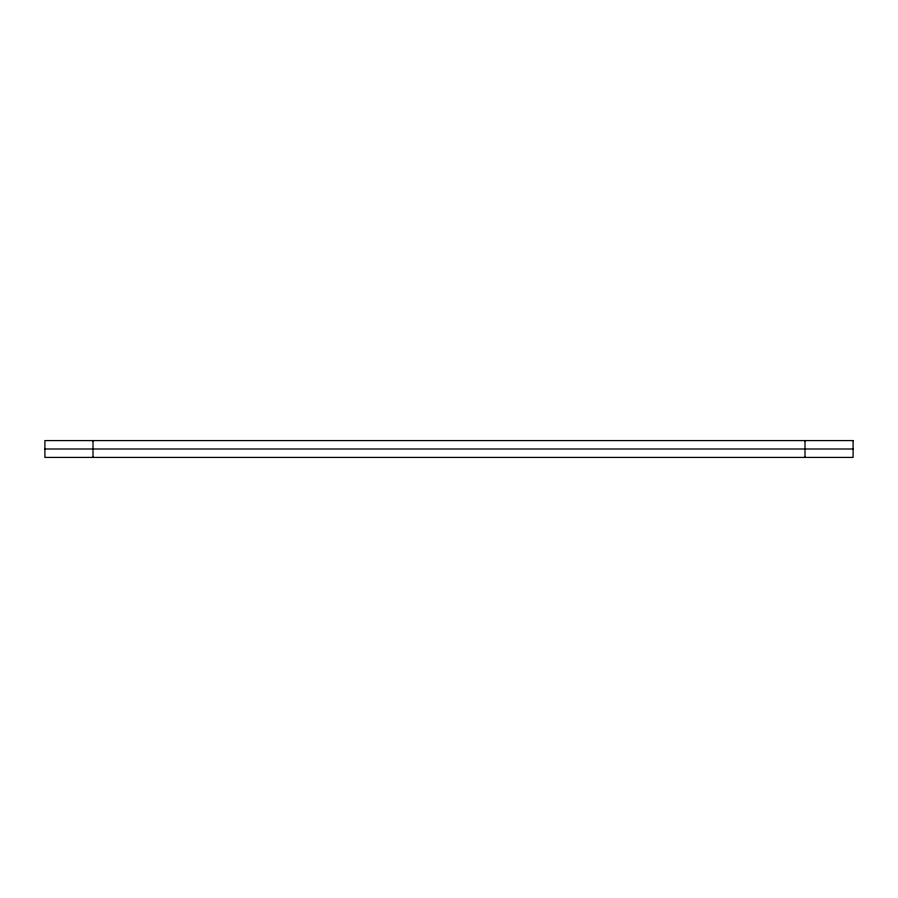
<?xml version="1.0" encoding="UTF-8"?>
<svg xmlns="http://www.w3.org/2000/svg" width="898" height="898" viewBox="0 0 898 898"><rect width="100%" height="100%" fill="white"/><g stroke="black" fill="none" stroke-linecap="round" stroke-linejoin="round"><path stroke-width="1.35" d="M44.9 449L853.1 449M804.99 440.581L804.99 457.419M93.01 440.581L93.01 457.419M853.1 440.581L44.9 440.581L44.9 457.419L853.1 457.419L853.1 440.581"/></g></svg>
